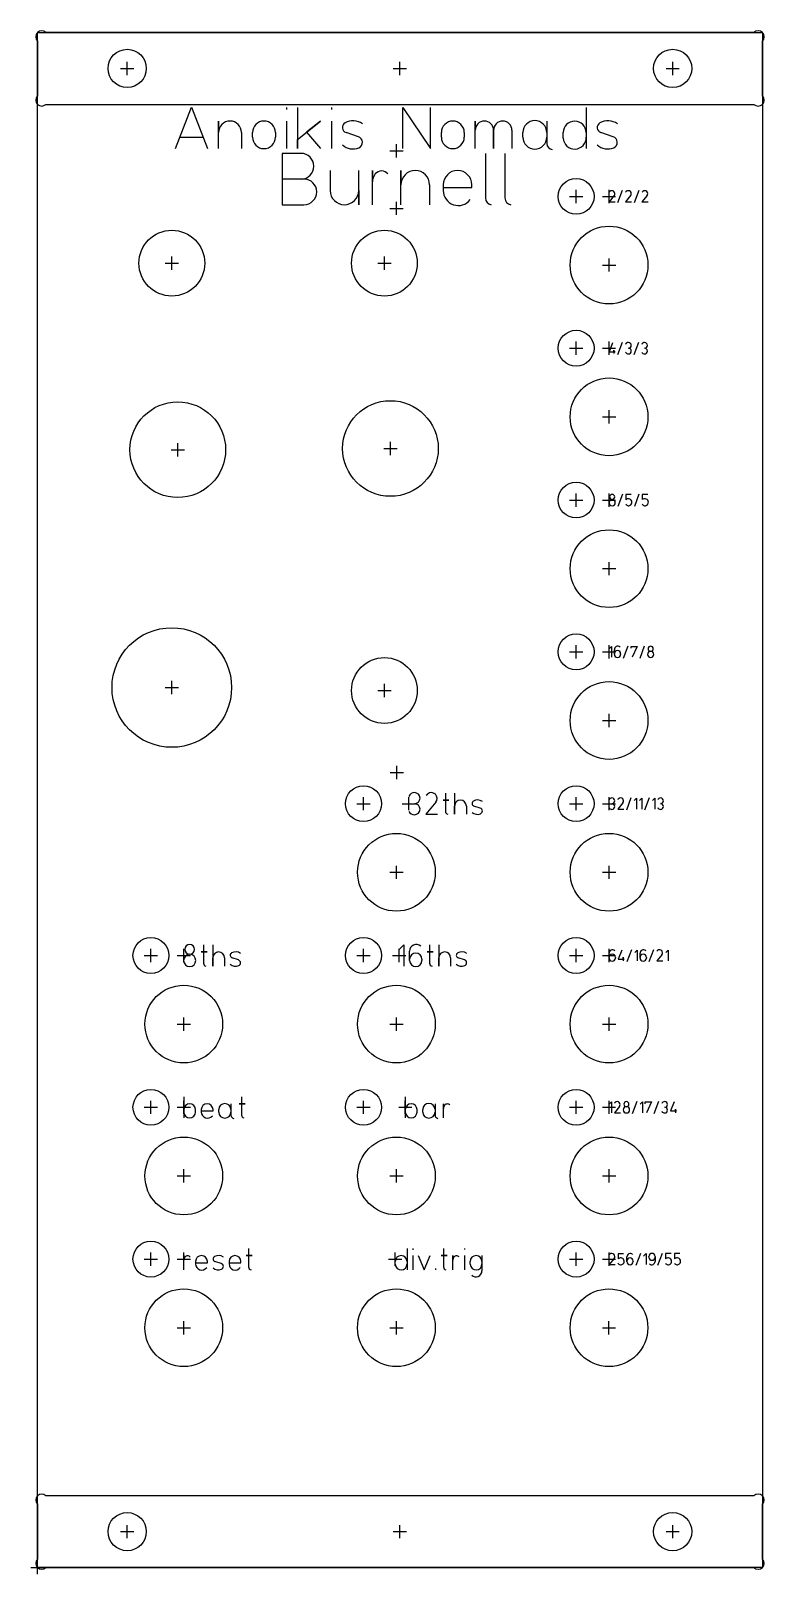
# Model space of a CAD drawing. Header units: millimetres. Extents: x -1 to 61, y -1 to 129.
import ezdxf

# ---------------------------------------------------------------- set-up
doc = ezdxf.new("R2010")
doc.units = ezdxf.units.MM
for name, color, linetype in [('Bezugspunkte', 1, 'CONTINUOUS'), ('Gravur', 7, 'CONTINUOUS'), ('Kontur', 7, 'CONTINUOUS')]:
    doc.layers.add(name, color=color, linetype=linetype)

msp = doc.modelspace()

# ---------------------------------------------------------------- linework, layer by layer
at = {"layer": 'Bezugspunkte', "color": 1, "linetype": 'CONTINUOUS'}
for p, q in [((6.945, 125.4), (8.055, 125.4)), ((7.5, 124.845), (7.5, 125.955)), ((29.755, 125.395), (30.865, 125.395)), ((30.31, 124.84), (30.31, 125.95)), ((52.565, 125.4), (53.675, 125.4)), ((53.12, 124.845), (53.12, 125.955)), ((30.014, 117.94), (30.014, 119.05)), ((29.459, 118.495), (30.569, 118.495)), ((45.044, 114.14), (45.044, 115.25)), ((47.794, 114.14), (47.794, 115.25)), ((29.459, 113.695), (30.569, 113.695)), ((30.014, 113.14), (30.014, 114.25)), ((44.489, 114.695), (45.599, 114.695)), ((47.239, 114.695), (48.349, 114.695)), ((10.675, 109.11), (11.785, 109.11)), ((11.23, 108.555), (11.23, 109.665)), ((28.455, 109.111), (29.565, 109.111)), ((29.01, 108.556), (29.01, 109.666)), ((47.241, 108.954), (48.351, 108.954)), ((47.796, 108.399), (47.796, 109.509)), ((44.489, 101.995), (45.599, 101.995)), ((45.044, 101.44), (45.044, 102.55)), ((47.239, 101.995), (48.349, 101.995)), ((47.794, 101.44), (47.794, 102.55)), ((47.241, 96.254), (48.351, 96.254)), ((47.796, 95.699), (47.796, 96.809)), ((11.175, 93.505), (12.285, 93.505)), ((11.73, 92.95), (11.73, 94.06)), ((28.959, 93.605), (30.069, 93.605)), ((29.514, 93.05), (29.514, 94.16)), ((44.489, 89.295), (45.599, 89.295)), ((45.044, 88.74), (45.044, 89.85)), ((47.239, 89.295), (48.349, 89.295)), ((47.794, 88.74), (47.794, 89.85)), ((47.796, 82.999), (47.796, 84.109)), ((47.241, 83.554), (48.351, 83.554)), ((44.489, 76.595), (45.599, 76.595)), ((45.044, 76.04), (45.044, 77.15)), ((47.239, 76.595), (48.349, 76.595)), ((47.794, 76.04), (47.794, 77.15)), ((10.675, 73.61), (11.785, 73.61)), ((11.23, 73.055), (11.23, 74.165)), ((29.01, 72.805), (29.01, 73.915)), ((28.455, 73.36), (29.565, 73.36)), ((47.796, 70.299), (47.796, 71.409)), ((47.241, 70.854), (48.351, 70.854)), ((29.503, 66.5), (30.613, 66.5)), ((30.058, 65.945), (30.058, 67.055)), ((26.709, 63.895), (27.819, 63.895)), ((27.264, 63.34), (27.264, 64.45)), ((30.497, 63.895), (31.607, 63.895)), ((31.052, 63.34), (31.052, 64.45)), ((44.489, 63.895), (45.599, 63.895)), ((45.044, 63.34), (45.044, 64.45)), ((47.239, 63.895), (48.349, 63.895)), ((47.794, 63.34), (47.794, 64.45)), ((29.461, 58.154), (30.571, 58.154)), ((30.016, 57.599), (30.016, 58.709)), ((47.241, 58.154), (48.351, 58.154)), ((47.796, 57.599), (47.796, 58.709)), ((9.484, 50.64), (9.484, 51.75)), ((12.234, 50.64), (12.234, 51.75)), ((27.264, 50.64), (27.264, 51.75)), ((30.252, 50.64), (30.252, 51.75)), ((45.044, 50.64), (45.044, 51.75)), ((47.794, 50.64), (47.794, 51.75)), ((8.929, 51.195), (10.039, 51.195)), ((11.679, 51.195), (12.789, 51.195)), ((26.709, 51.195), (27.819, 51.195)), ((29.697, 51.195), (30.807, 51.195)), ((44.489, 51.195), (45.599, 51.195)), ((47.239, 51.195), (48.349, 51.195)), ((11.679, 45.454), (12.789, 45.454)), ((12.234, 44.899), (12.234, 46.009)), ((29.461, 45.454), (30.571, 45.454)), ((30.016, 44.899), (30.016, 46.009)), ((47.241, 45.454), (48.351, 45.454)), ((47.796, 44.899), (47.796, 46.009)), ((9.484, 37.94), (9.484, 39.05)), ((12.234, 37.94), (12.234, 39.05)), ((27.264, 37.94), (27.264, 39.05)), ((30.759, 37.941), (30.759, 39.051)), ((45.044, 37.94), (45.044, 39.05)), ((47.794, 37.94), (47.794, 39.05)), ((8.929, 38.495), (10.039, 38.495)), ((11.679, 38.495), (12.789, 38.495)), ((26.709, 38.495), (27.819, 38.495)), ((30.204, 38.496), (31.314, 38.496)), ((44.489, 38.495), (45.599, 38.495)), ((47.239, 38.495), (48.349, 38.495)), ((11.679, 32.754), (12.789, 32.754)), ((12.234, 32.199), (12.234, 33.309)), ((29.461, 32.754), (30.571, 32.754)), ((30.016, 32.199), (30.016, 33.309)), ((47.241, 32.754), (48.351, 32.754)), ((47.796, 32.199), (47.796, 33.309)), ((9.484, 25.24), (9.484, 26.35)), ((12.234, 25.24), (12.234, 26.35)), ((29.915, 25.24), (29.915, 26.35)), ((45.044, 25.24), (45.044, 26.35)), ((47.794, 25.24), (47.794, 26.35)), ((8.929, 25.795), (10.039, 25.795)), ((11.679, 25.795), (12.789, 25.795)), ((29.36, 25.795), (30.47, 25.795)), ((44.489, 25.795), (45.599, 25.795)), ((47.239, 25.795), (48.349, 25.795)), ((11.676, 20.054), (12.786, 20.054)), ((12.231, 19.499), (12.231, 20.609)), ((29.458, 20.054), (30.568, 20.054)), ((30.013, 19.499), (30.013, 20.609)), ((47.238, 20.054), (48.348, 20.054)), ((47.793, 19.499), (47.793, 20.609)), ((6.945, 3), (8.055, 3)), ((7.5, 2.445), (7.5, 3.555)), ((29.755, 3), (30.865, 3)), ((30.31, 2.445), (30.31, 3.555)), ((52.565, 3), (53.675, 3)), ((53.12, 2.445), (53.12, 3.555)), ((-0.555, 0), (0.555, 0)), ((0, -0.555), (0, 0.555))]:
    msp.add_line(p, q, dxfattribs=at)
at = {"layer": 'Gravur', "color": 255, "linetype": 'CONTINUOUS'}
for p, q in [((11.538, 118.695), (12.87967, 122.145)), ((12.87967, 122.145), (14.22133, 118.695)), ((20.816, 122.144), (20.816, 121.95233)), ((21.736, 122.144), (21.736, 118.694)), ((24.573, 122.144), (24.573, 121.95233)), ((30.553, 118.694), (30.553, 122.144)), ((30.553, 122.144), (32.853, 118.694)), ((32.853, 118.694), (32.853, 122.144)), ((45.88467, 122.142), (45.88467, 119.65033)), ((15.142, 118.695), (15.142, 120.995)), ((15.142, 120.995), (15.142, 120.03667)), ((20.816, 120.994), (20.816, 118.694)), ((21.736, 119.46067), (23.65267, 120.994)), ((23.65267, 120.994), (22.50267, 120.074)), ((22.50267, 120.074), (23.65267, 118.694)), ((24.573, 120.994), (24.573, 118.694)), ((36.609, 118.694), (36.609, 120.994)), ((36.609, 120.994), (36.609, 120.22733)), ((38.14233, 120.22733), (38.14233, 118.694)), ((38.14233, 118.694), (38.14233, 120.22733)), ((39.67567, 120.22733), (39.67567, 118.694)), ((42.58833, 120.993), (42.58833, 119.65133)), ((11.92133, 119.65333), (13.838, 119.65333)), ((17.05867, 120.03667), (17.05867, 118.695)), ((17.979, 119.65233), (17.979, 120.03567)), ((19.89567, 120.03567), (19.89567, 119.65233)), ((21.736, 118.694), (21.736, 119.46067)), ((26.83467, 119.69067), (25.79967, 120.03567)), ((33.773, 119.65233), (33.773, 120.03567)), ((35.68967, 120.03567), (35.68967, 119.65233)), ((40.595, 119.65133), (40.595, 120.03467)), ((42.58833, 120.03467), (42.58833, 119.11467)), ((43.968, 119.57367), (43.968, 120.03367)), ((45.88467, 120.03367), (45.88467, 118.692)), ((48.14567, 119.68767), (47.11067, 120.03267))]:
    msp.add_line(p, q, dxfattribs=at)
at = {"layer": 'Gravur', "color": 7, "linetype": 'CONTINUOUS'}
for p, q in [((22.036, 118.295), (20.45933, 118.295)), ((20.45933, 118.295), (20.45933, 113.995)), ((37.46833, 118.292), (37.46833, 114.56533)), ((39.09233, 118.292), (39.09233, 114.56533)), ((24.47333, 116.86167), (24.47333, 115.18944)), ((26.86222, 113.995), (26.86222, 116.86167)), ((28.00933, 113.994), (28.00933, 116.86067)), ((28.00933, 116.86067), (28.00933, 115.90511)), ((30.39833, 113.994), (30.39833, 116.86067)), ((30.39833, 116.86067), (30.39833, 115.66622)), ((22.27489, 116.145), (20.45933, 116.145)), ((26.86222, 115.18944), (26.86222, 113.995)), ((32.78722, 115.66622), (32.78722, 113.994)), ((33.93333, 115.66522), (33.93333, 115.18744)), ((33.93333, 115.42633), (36.32222, 115.42633)), ((36.32222, 115.42633), (36.32222, 115.66522)), ((47.80473, 115.0598), (47.86553, 115.11047)), ((48.5436, 114.1792), (48.92867, 115.20267)), ((49.18173, 115.0608), (49.24253, 115.11147)), ((49.9206, 114.1802), (50.30567, 115.20367)), ((50.55873, 115.0618), (50.61953, 115.11247)), ((20.45933, 113.995), (22.27489, 113.995)), ((48.2202, 114.7558), (47.7946, 114.239)), ((47.7946, 114.239), (48.30127, 114.239)), ((49.5972, 114.7568), (49.1716, 114.24)), ((49.1716, 114.24), (49.67827, 114.24)), ((50.9742, 114.7578), (50.5486, 114.241)), ((50.5486, 114.241), (51.05527, 114.241)), ((48.0986, 102.451), (47.7946, 101.691)), ((48.5436, 101.4782), (48.92867, 102.50167)), ((49.9006, 101.4782), (50.28567, 102.50167)), ((47.7946, 101.691), (48.30127, 101.691)), ((48.19993, 101.691), (48.19993, 101.843)), ((48.19993, 101.843), (48.19993, 101.539)), ((48.30127, 101.691), (48.19993, 101.691)), ((48.5636, 88.7782), (48.94867, 89.80167)), ((49.65773, 89.751), (49.20173, 89.751)), ((49.20173, 89.751), (49.20173, 89.3254)), ((49.9406, 88.7792), (50.32567, 89.80267)), ((51.03473, 89.752), (50.57873, 89.752)), ((50.57873, 89.752), (50.57873, 89.3264)), ((47.7946, 76.84833), (47.99727, 77.051)), ((47.99727, 77.051), (47.99727, 76.139)), ((48.2396, 76.3822), (48.2396, 76.7774)), ((48.76653, 76.43287), (48.76653, 76.3822)), ((49.0096, 76.0792), (49.39467, 77.10267)), ((49.6376, 76.9), (49.6376, 77.052)), ((49.6376, 77.052), (50.14427, 77.052)), ((50.14427, 77.052), (49.73893, 76.14)), ((50.3866, 76.0792), (50.77167, 77.10267)), ((32.49239, 64.6055), (32.61072, 64.70411)), ((34.10917, 64.784), (34.10917, 64.19233)), ((34.87767, 64.785), (34.87767, 63.01)), ((33.301, 64.01383), (32.47267, 63.008)), ((34.405, 64.19233), (33.91194, 64.19233)), ((33.91194, 64.19233), (34.10917, 64.19233)), ((34.10917, 64.19233), (34.405, 64.19233)), ((34.10917, 64.19233), (34.10917, 63.24567)), ((34.87767, 63.01), (34.87767, 63.70028)), ((35.86378, 63.70028), (35.86378, 63.01)), ((37.02694, 63.52278), (36.49444, 63.70028)), ((48.9492, 63.9558), (48.5236, 63.439)), ((48.5236, 63.439), (49.03027, 63.439)), ((48.53373, 64.2598), (48.59453, 64.31047)), ((49.2726, 63.3792), (49.65767, 64.40267)), ((49.9006, 64.14933), (50.10327, 64.352)), ((50.10327, 64.352), (50.10327, 63.44)), ((50.3456, 64.14933), (50.54827, 64.352)), ((50.54827, 64.352), (50.54827, 63.44)), ((50.7906, 63.3792), (51.17567, 64.40267)), ((51.4186, 64.14933), (51.62127, 64.352)), ((51.62127, 64.352), (51.62127, 63.44)), ((32.47267, 63.008), (33.45878, 63.008)), ((13.88817, 52.083), (13.88817, 51.49133)), ((14.65667, 52.084), (14.65667, 50.309)), ((30.25267, 51.68856), (30.64711, 52.083)), ((30.64711, 52.083), (30.64711, 50.308)), ((32.79517, 52.084), (32.79517, 51.49233)), ((33.56367, 52.085), (33.56367, 50.31)), ((48.8706, 51.652), (48.5666, 50.892)), ((49.3156, 50.6792), (49.70067, 51.70267)), ((49.9436, 51.44933), (50.14627, 51.652)), ((50.14627, 51.652), (50.14627, 50.74)), ((51.1586, 50.6802), (51.54367, 51.70367)), ((52.5356, 51.45133), (52.73827, 51.654)), ((52.73827, 51.654), (52.73827, 50.742)), ((14.184, 51.49133), (13.69094, 51.49133)), ((13.69094, 51.49133), (13.88817, 51.49133)), ((13.88817, 51.49133), (14.184, 51.49133)), ((13.88817, 51.49133), (13.88817, 50.54467)), ((14.65667, 50.309), (14.65667, 50.99928)), ((15.64278, 50.99928), (15.64278, 50.309)), ((16.80594, 50.82178), (16.27344, 50.99928)), ((31.11967, 50.78133), (31.11967, 51.5505)), ((32.14522, 50.87994), (32.14522, 50.78133)), ((33.091, 51.49233), (32.59794, 51.49233)), ((32.59794, 51.49233), (32.79517, 51.49233)), ((32.79517, 51.49233), (33.091, 51.49233)), ((32.79517, 51.49233), (32.79517, 50.54567)), ((33.56367, 50.31), (33.56367, 51.00028)), ((34.54978, 51.00028), (34.54978, 50.31)), ((35.71294, 50.82278), (35.18044, 51.00028)), ((47.7966, 50.9822), (47.7966, 51.3774)), ((48.32353, 51.03287), (48.32353, 50.9822)), ((48.5666, 50.892), (49.07327, 50.892)), ((48.97193, 50.892), (48.97193, 51.044)), ((48.97193, 51.044), (48.97193, 50.74)), ((49.07327, 50.892), (48.97193, 50.892)), ((50.3886, 50.9832), (50.3886, 51.3784)), ((50.91553, 51.03387), (50.91553, 50.9832)), ((52.2122, 51.2578), (51.7866, 50.741)), ((51.7866, 50.741), (52.29327, 50.741)), ((51.79673, 51.5618), (51.85753, 51.61247)), ((12.23467, 39.383), (12.23467, 38.10106)), ((16.17822, 38.79233), (16.17822, 38.10206)), ((17.361, 38.79333), (16.86794, 38.79333)), ((16.86794, 38.79333), (17.06517, 38.79333)), ((17.06517, 39.385), (17.06517, 38.79333)), ((17.06517, 38.79333), (17.361, 38.79333)), ((17.06517, 38.79333), (17.06517, 37.84667)), ((30.75967, 39.384), (30.75967, 38.10206)), ((33.24422, 38.79333), (33.24422, 38.10306)), ((33.95367, 37.611), (33.95367, 38.79433)), ((33.95367, 38.79433), (33.95367, 38.39989)), ((47.7946, 38.74833), (47.99727, 38.951)), ((47.99727, 38.951), (47.99727, 38.039)), ((48.24973, 38.8598), (48.31053, 38.91047)), ((49.7586, 37.9792), (50.14367, 39.00267)), ((50.3866, 38.74933), (50.58927, 38.952)), ((50.58927, 38.952), (50.58927, 38.04)), ((50.8316, 38.8), (50.8316, 38.952)), ((50.8316, 38.952), (51.33827, 38.952)), ((51.33827, 38.952), (50.93293, 38.04)), ((51.5806, 37.9792), (51.96567, 39.00267)), ((53.2416, 38.952), (52.9376, 38.192)), ((12.23467, 38.29828), (12.23467, 37.608)), ((13.22078, 38.10106), (13.22078, 38.29828)), ((13.69367, 38.29928), (13.69367, 38.10206)), ((13.69367, 38.20067), (14.67978, 38.20067)), ((14.67978, 38.20067), (14.67978, 38.29928)), ((15.15267, 38.10206), (15.15267, 38.29928)), ((16.17822, 38.29928), (16.17822, 37.82594)), ((30.75967, 38.29928), (30.75967, 37.609)), ((31.74578, 38.10206), (31.74578, 38.29928)), ((32.21867, 38.10306), (32.21867, 38.30028)), ((33.24422, 38.30028), (33.24422, 37.82694)), ((48.6652, 38.5558), (48.2396, 38.039)), ((48.2396, 38.039), (48.74627, 38.039)), ((52.9376, 38.192), (53.44427, 38.192)), ((53.34293, 38.192), (53.34293, 38.344)), ((53.34293, 38.344), (53.34293, 38.04)), ((53.44427, 38.192), (53.34293, 38.192)), ((12.23467, 24.908), (12.23467, 26.09133)), ((12.23467, 26.09133), (12.23467, 25.69689)), ((17.953, 26.09133), (17.45994, 26.09133)), ((17.45994, 26.09133), (17.65717, 26.09133)), ((17.65717, 26.683), (17.65717, 26.09133)), ((17.65717, 26.09133), (17.953, 26.09133)), ((17.65717, 26.09133), (17.65717, 25.14467)), ((30.90178, 26.683), (30.90178, 25.40106)), ((31.37467, 26.684), (31.37467, 26.58539)), ((31.37467, 26.09233), (31.37467, 24.909)), ((31.84767, 26.09333), (32.34072, 24.91)), ((32.34072, 24.91), (32.83378, 26.09333)), ((34.253, 26.09333), (33.75994, 26.09333)), ((33.75994, 26.09333), (33.95717, 26.09333)), ((33.95717, 26.685), (33.95717, 26.09333)), ((33.95717, 26.09333), (34.253, 26.09333)), ((33.95717, 26.09333), (33.95717, 25.14667)), ((34.72567, 24.911), (34.72567, 26.09433)), ((34.72567, 26.09433), (34.72567, 25.69989)), ((35.71167, 26.686), (35.71167, 26.58739)), ((35.71167, 26.09433), (35.71167, 24.911)), ((37.17078, 26.09533), (37.17078, 25.40506)), ((48.2202, 25.8558), (47.7946, 25.339)), ((47.80473, 26.1598), (47.86553, 26.21047)), ((49.00973, 26.252), (48.55373, 26.252)), ((48.55373, 26.252), (48.55373, 25.8264)), ((49.2926, 25.5842), (49.2926, 25.9794)), ((50.0626, 25.2812), (50.44767, 26.30467)), ((50.6906, 26.05133), (50.89327, 26.254)), ((50.89327, 26.254), (50.89327, 25.342)), ((51.1356, 25.95), (51.1356, 26.02093)), ((51.64227, 26.02093), (51.64227, 25.60547)), ((51.8846, 25.2822), (52.26967, 26.30567)), ((52.97873, 26.255), (52.52273, 26.255)), ((52.52273, 26.255), (52.52273, 25.8294)), ((53.72773, 26.256), (53.27173, 26.256)), ((53.27173, 26.256), (53.27173, 25.8304)), ((13.22067, 25.59828), (13.22067, 25.40106)), ((13.22067, 25.49967), (14.20678, 25.49967)), ((14.20678, 25.49967), (14.20678, 25.59828)), ((15.36994, 25.42078), (14.83744, 25.59828)), ((16.02067, 25.59828), (16.02067, 25.40106)), ((16.02067, 25.49967), (17.00678, 25.49967)), ((17.00678, 25.49967), (17.00678, 25.59828)), ((29.91567, 25.36161), (29.91567, 25.59828)), ((30.90178, 25.59828), (30.90178, 24.908)), ((33.30667, 24.91), (33.30667, 25.00861)), ((36.18467, 25.36561), (36.18467, 25.60228)), ((37.17078, 25.60228), (37.17078, 24.81339)), ((47.7946, 25.339), (48.30127, 25.339)), ((49.81953, 25.63487), (49.81953, 25.5842))]:
    msp.add_line(p, q, dxfattribs=at)
at = {"layer": 'Gravur', "color": 255, "linetype": 'CONTINUOUS'}
for centre, radius, start, end in [((16.10033, 120.03667), 0.95833, 0, 180), ((18.93733, 120.03567), 0.95833, 0, 180), ((25.93774, 120.45497), 0.44145, 119.10762, 251.77304), ((26.39113, 119.65845), 1.35795, 54.50145, 119.47297), ((34.73133, 120.03567), 0.95833, 0, 180), ((37.37567, 120.22733), 0.76667, 0, 180), ((38.909, 120.22733), 0.76667, 0, 180), ((41.59167, 120.03467), 0.99667, 0, 180), ((44.92633, 120.03367), 0.95833, 0, 180), ((47.24874, 120.45197), 0.44145, 119.10762, 251.77304), ((47.70213, 119.65545), 1.35795, 54.50145, 119.47297), ((18.93733, 119.65233), 0.95833, -180, 0), ((26.36361, 119.96934), 1.30242, 228.05192, 293.02344), ((26.68127, 119.22348), 0.49173, 292.94873, 431.82316), ((34.73133, 119.65233), 0.95833, -180, 0), ((41.59167, 119.65133), 0.99667, -180, 0), ((43.14411, 119.16621), 0.55816, 185.29897, 260.11981), ((44.92633, 119.612), 0.9591, -177.70939, 2.29061), ((47.67461, 119.96634), 1.30242, 228.05192, 293.02344), ((47.99227, 119.22048), 0.49173, 292.94873, 431.82316)]:
    msp.add_arc(centre, radius, start, end, dxfattribs=at)
at = {"layer": 'Gravur', "color": 7, "linetype": 'CONTINUOUS'}
for centre, radius, start, end in [((22.036, 117.22), 1.075, 270, 450), ((29.06514, 115.90514), 1.05581, 140.69073, 180.00162), ((28.77378, 116.14193), 0.68036, 39.42406, 140.57594), ((31.59278, 115.66622), 1.19444, 0, 180), ((35.12778, 115.66522), 1.19444, 0, 180), ((22.27489, 115.07), 1.075, 270, 450), ((25.66778, 115.18944), 1.19444, 180, 360), ((35.18589, 115.18644), 1.25256, 179.95424, 322.44599), ((48.02982, 114.92009), 0.25146, -40.79241, 130.79241), ((49.40682, 114.92109), 0.25146, -40.79241, 130.79241), ((50.78382, 114.92209), 0.25146, -40.79241, 130.79241), ((38.05103, 114.56517), 0.5827, 179.98432, 259.62682), ((39.67503, 114.56517), 0.5827, 179.98432, 259.62682), ((49.41654, 102.20519), 0.26608, 90.37438, 157.00576), ((49.4148, 102.23313), 0.23813, -90, 90), ((49.4148, 101.75687), 0.23813, -90, 90), ((50.77354, 102.20519), 0.26608, 90.37438, 157.00576), ((50.7718, 102.23313), 0.23813, -90, 90), ((50.7718, 101.75687), 0.23813, -90, 90), ((49.41618, 101.8005), 0.28177, 209.76844, 269.71869), ((50.77318, 101.8005), 0.28177, 209.76844, 269.71869), ((48.05707, 89.0822), 0.26347, 90, 270), ((48.05707, 89.55847), 0.2128, 90, 270), ((48.05707, 89.55847), 0.2128, 270, 450), ((48.05707, 89.0822), 0.26347, -90, 90), ((49.41382, 89.05062), 0.34711, 84.8575, 127.66291), ((49.41727, 89.1044), 0.29324, -44.24474, 84.58605), ((50.79082, 89.05162), 0.34711, 84.8575, 127.66291), ((50.79427, 89.1054), 0.29324, -44.24474, 84.58605), ((49.43197, 89.09147), 0.27369, 208.56608, 315.54698), ((50.80897, 89.09247), 0.27369, 208.56608, 315.54698), ((48.52027, 76.7886), 0.28089, 45.86651, 182.28449), ((48.50307, 76.43287), 0.26347, 0, 180), ((48.50307, 76.3822), 0.26347, -180, 0), ((51.27807, 76.3832), 0.26347, 90, 270), ((51.27807, 76.85947), 0.2128, 90, 270), ((51.27807, 76.85947), 0.2128, 270, 450), ((51.27807, 76.3832), 0.26347, -90, 90), ((31.52938, 64.30459), 0.51786, 90.37438, 157.00576), ((31.526, 64.35897), 0.46347, -90, 90), ((32.93047, 64.33358), 0.48942, -40.79241, 130.79241), ((31.526, 63.43203), 0.46347, -90, 90), ((35.37072, 63.70028), 0.49306, 0, 180), ((36.56548, 63.91601), 0.22712, 119.10762, 251.77304), ((36.79875, 63.5062), 0.69866, 54.50145, 119.47297), ((36.94802, 63.28241), 0.25299, 292.94873, 431.82316), ((48.03918, 63.7005), 0.28177, 209.76844, 269.71869), ((48.03954, 64.10519), 0.26608, 90.37438, 157.00576), ((48.0378, 64.13313), 0.23813, -90, 90), ((48.0378, 63.65687), 0.23813, -90, 90), ((48.75882, 64.12009), 0.25146, -40.79241, 130.79241), ((52.10818, 63.7015), 0.28177, 209.76844, 269.71869), ((52.10854, 64.10619), 0.26608, 90.37438, 157.00576), ((52.1068, 64.13413), 0.23813, -90, 90), ((52.1068, 63.65787), 0.23813, -90, 90), ((31.52869, 63.51694), 0.54839, 209.76844, 269.71869), ((34.3497, 63.2456), 0.24053, 179.98432, 259.62682), ((36.78459, 63.66616), 0.67009, 228.05192, 293.02344), ((12.72544, 51.70828), 0.41417, 90, 270), ((12.72544, 51.70828), 0.41417, 270, 450), ((31.66593, 51.57229), 0.5467, 45.86651, 182.28449), ((48.07727, 51.3886), 0.28089, 45.86651, 182.28449), ((50.66927, 51.3896), 0.28089, 45.86651, 182.28449), ((52.02182, 51.42209), 0.25146, -40.79241, 130.79241), ((12.72544, 50.78133), 0.51278, 90, 270), ((12.72544, 50.78133), 0.51278, -90, 90), ((14.1287, 50.5446), 0.24053, 179.98432, 259.62682), ((15.14972, 50.99928), 0.49306, 0, 180), ((16.56359, 50.96516), 0.67009, 228.05192, 293.02344), ((16.34448, 51.21501), 0.22712, 119.10762, 251.77304), ((16.57775, 50.8052), 0.69866, 54.50145, 119.47297), ((16.72702, 50.58141), 0.25299, 292.94873, 431.82316), ((31.63244, 50.87994), 0.51278, 0, 180), ((31.63244, 50.78133), 0.51278, -180, 0), ((33.0357, 50.5456), 0.24053, 179.98432, 259.62682), ((34.05672, 51.00028), 0.49306, 0, 180), ((35.47059, 50.96616), 0.67009, 228.05192, 293.02344), ((35.25148, 51.21601), 0.22712, 119.10762, 251.77304), ((35.48475, 50.8062), 0.69866, 54.50145, 119.47297), ((35.63402, 50.58241), 0.25299, 292.94873, 431.82316), ((48.06007, 51.03287), 0.26347, 0, 180), ((48.06007, 50.9822), 0.26347, -180, 0), ((50.65207, 51.03387), 0.26347, 0, 180), ((50.65207, 50.9832), 0.26347, -180, 0), ((12.72772, 38.29828), 0.49306, 0, 180), ((14.18672, 38.29928), 0.49306, 0, 180), ((15.66544, 38.29928), 0.51278, 0, 180), ((31.25272, 38.29928), 0.49306, 0, 180), ((32.73144, 38.30028), 0.51278, 0, 180), ((34.26922, 38.49765), 0.28085, 39.42406, 140.57594), ((48.47482, 38.72009), 0.25146, -40.79241, 130.79241), ((49.25207, 38.75947), 0.2128, 90, 270), ((49.25207, 38.75947), 0.2128, 270, 450), ((52.45354, 38.70619), 0.26608, 90.37438, 157.00576), ((52.4518, 38.73413), 0.23813, -90, 90), ((12.72772, 38.10106), 0.49306, 180, 360), ((14.21071, 38.10164), 0.51704, 179.95424, 322.44599), ((15.66544, 38.10206), 0.51278, -180, 0), ((16.46416, 37.85247), 0.28717, 185.29897, 260.11981), ((17.3057, 37.8466), 0.24053, 179.98432, 259.62682), ((31.25272, 38.10206), 0.49306, 180, 360), ((32.73144, 38.10306), 0.51278, -180, 0), ((33.53016, 37.85347), 0.28717, 185.29897, 260.11981), ((34.38949, 38.3999), 0.43583, 140.69073, 180.00162), ((49.25207, 38.2832), 0.26347, 90, 270), ((49.25207, 38.2832), 0.26347, -90, 90), ((52.45318, 38.3015), 0.28177, 209.76844, 269.71869), ((52.4518, 38.25787), 0.23813, -90, 90), ((12.67049, 25.6969), 0.43583, 140.69073, 180.00162), ((12.55022, 25.79465), 0.28085, 39.42406, 140.57594), ((13.71372, 25.59828), 0.49306, 0, 180), ((14.90848, 25.81401), 0.22712, 119.10762, 251.77304), ((15.14175, 25.4042), 0.69866, 54.50145, 119.47297), ((16.51372, 25.59828), 0.49306, 0, 180), ((30.40872, 25.59828), 0.49306, 0, 180), ((35.16149, 25.6999), 0.43583, 140.69073, 180.00162), ((35.04122, 25.79765), 0.28085, 39.42406, 140.57594), ((36.67772, 25.60228), 0.49306, 0, 180), ((48.02982, 26.02009), 0.25146, -40.79241, 130.79241), ((48.76582, 25.55162), 0.34711, 84.8575, 127.66291), ((48.76927, 25.6054), 0.29324, -44.24474, 84.58605), ((49.57327, 25.9906), 0.28089, 45.86651, 182.28449), ((49.55607, 25.63487), 0.26347, 0, 180), ((51.38893, 26.02093), 0.25333, 0, 180), ((51.38893, 25.95), 0.25333, -180, 0), ((52.73482, 25.55462), 0.34711, 84.8575, 127.66291), ((52.73827, 25.6084), 0.29324, -44.24474, 84.58605), ((53.48382, 25.55562), 0.34711, 84.8575, 127.66291), ((53.48727, 25.6094), 0.29324, -44.24474, 84.58605), ((13.73771, 25.40064), 0.51704, 179.95424, 322.44599), ((15.12759, 25.56416), 0.67009, 228.05192, 293.02344), ((15.29102, 25.18041), 0.25299, 292.94873, 431.82316), ((16.53771, 25.40064), 0.51704, 179.95424, 322.44599), ((17.8977, 25.1446), 0.24053, 179.98432, 259.62682), ((30.40872, 25.38133), 0.49345, -177.70939, 2.29061), ((34.1977, 25.1466), 0.24053, 179.98432, 259.62682), ((36.67772, 25.38533), 0.49345, -177.70939, 2.29061), ((36.67355, 24.81076), 0.49724, -134.87369, 0.30252), ((48.78397, 25.59247), 0.27369, 208.56608, 315.54698), ((49.55607, 25.5842), 0.26347, -180, 0), ((51.37173, 25.59022), 0.27097, -133.1921, 3.22589), ((52.75297, 25.59547), 0.27369, 208.56608, 315.54698), ((53.50197, 25.59647), 0.27369, 208.56608, 315.54698)]:
    msp.add_arc(centre, radius, start, end, dxfattribs=at)
at = {"layer": 'Kontur', "color": 7, "linetype": 'CONTINUOUS'}
for p, q in [((0, 0), (0, 128.4)), ((0, 128.4), (60.62, 128.4)), ((59.91289, 128.395), (0.70711, 128.395)), ((60.62, 128.4), (60.62, 0)), ((0, 127.68789), (0, 123.10211)), ((60.62, 123.10211), (60.62, 127.68789)), ((0.70711, 122.395), (59.91289, 122.395)), ((0, 5.29289), (0, 0.70711)), ((59.91289, 6), (0.70711, 6)), ((60.62, 0.70711), (60.62, 5.29289)), ((60.62, 0), (0, 0)), ((0.70711, 0), (59.91289, 0))]:
    msp.add_line(p, q, dxfattribs=at)
for centre, radius in [((7.5, 125.4), 1.6), ((53.12, 125.4), 1.6), ((45.044, 114.695), 1.5), ((11.23, 109.11), 2.75), ((29.01, 109.111), 2.75), ((47.796, 108.954), 3.25), ((45.044, 101.995), 1.5), ((47.796, 96.254), 3.25), ((11.73, 93.505), 4), ((29.514, 93.605), 4), ((45.044, 89.295), 1.5), ((47.796, 83.554), 3.25), ((11.23, 73.61), 5), ((45.044, 76.595), 1.5), ((29.01, 73.36), 2.75), ((47.796, 70.854), 3.25), ((27.264, 63.895), 1.5), ((45.044, 63.895), 1.5), ((30.016, 58.154), 3.25), ((47.796, 58.154), 3.25), ((9.484, 51.195), 1.5), ((27.264, 51.195), 1.5), ((45.044, 51.195), 1.5), ((12.234, 45.454), 3.25), ((30.016, 45.454), 3.25), ((47.796, 45.454), 3.25), ((9.484, 38.495), 1.5), ((27.264, 38.495), 1.5), ((45.044, 38.495), 1.5), ((12.234, 32.754), 3.25), ((30.016, 32.754), 3.25), ((47.796, 32.754), 3.25), ((9.484, 25.795), 1.5), ((45.044, 25.795), 1.5), ((12.231, 20.054), 3.25), ((30.013, 20.054), 3.25), ((47.793, 20.054), 3.25), ((7.5, 3), 1.6), ((53.12, 3), 1.6)]:
    msp.add_circle(centre, radius, dxfattribs=at)
for centre, start, end in [((0.35355, 128.04145), 45, 224.99999), ((60.26645, 128.04145), 315, 494.99999), ((0.35355, 122.74855), 135, 314.99999), ((60.26645, 122.74855), 225, 404.99999), ((0.35355, 5.64645), 45, 224.99999), ((60.26645, 5.64645), 315, 494.99999), ((0.35355, 0.35355), 135, 314.99999), ((60.26645, 0.35355), 225, 404.99999)]:
    msp.add_arc(centre, 0.5, start, end, dxfattribs=at)

doc.saveas('drawing.dxf')
